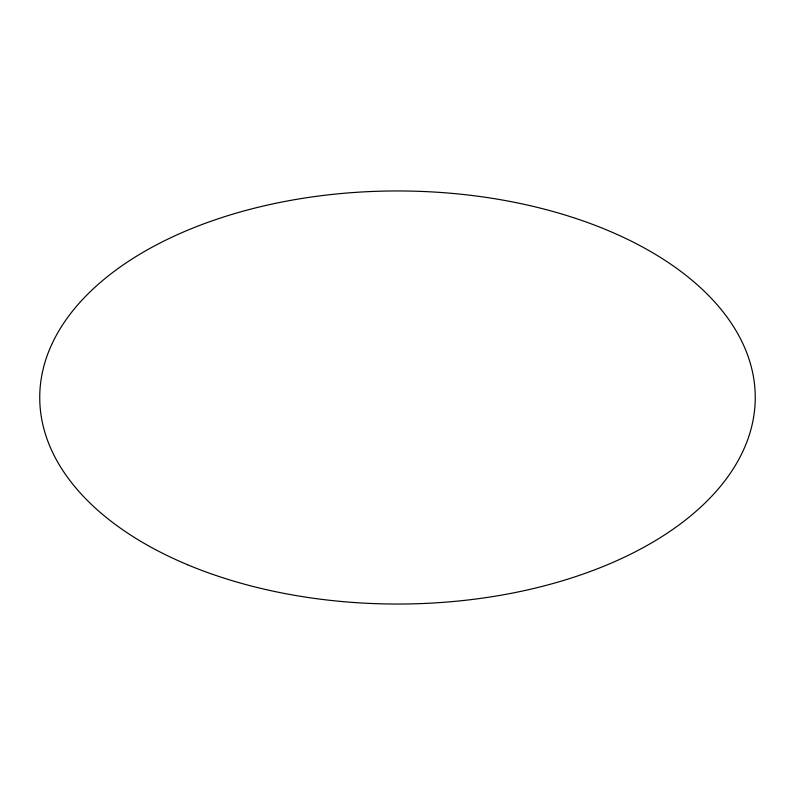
<?xml version="1.0" encoding="UTF-8"?>
<svg xmlns="http://www.w3.org/2000/svg" width="795" height="795" viewBox="0 0 795 795"><rect width="100%" height="100%" fill="white"/><g stroke="black" fill="none" stroke-linecap="round" stroke-linejoin="round"><path stroke-width="1.19" d="M187.58 564.748A357.75 206.541 0 0 0 753.332 418.836A357.75 206.541 0 0 0 251.578 208.916A357.75 206.541 0 0 0 187.58 564.748"/></g></svg>
